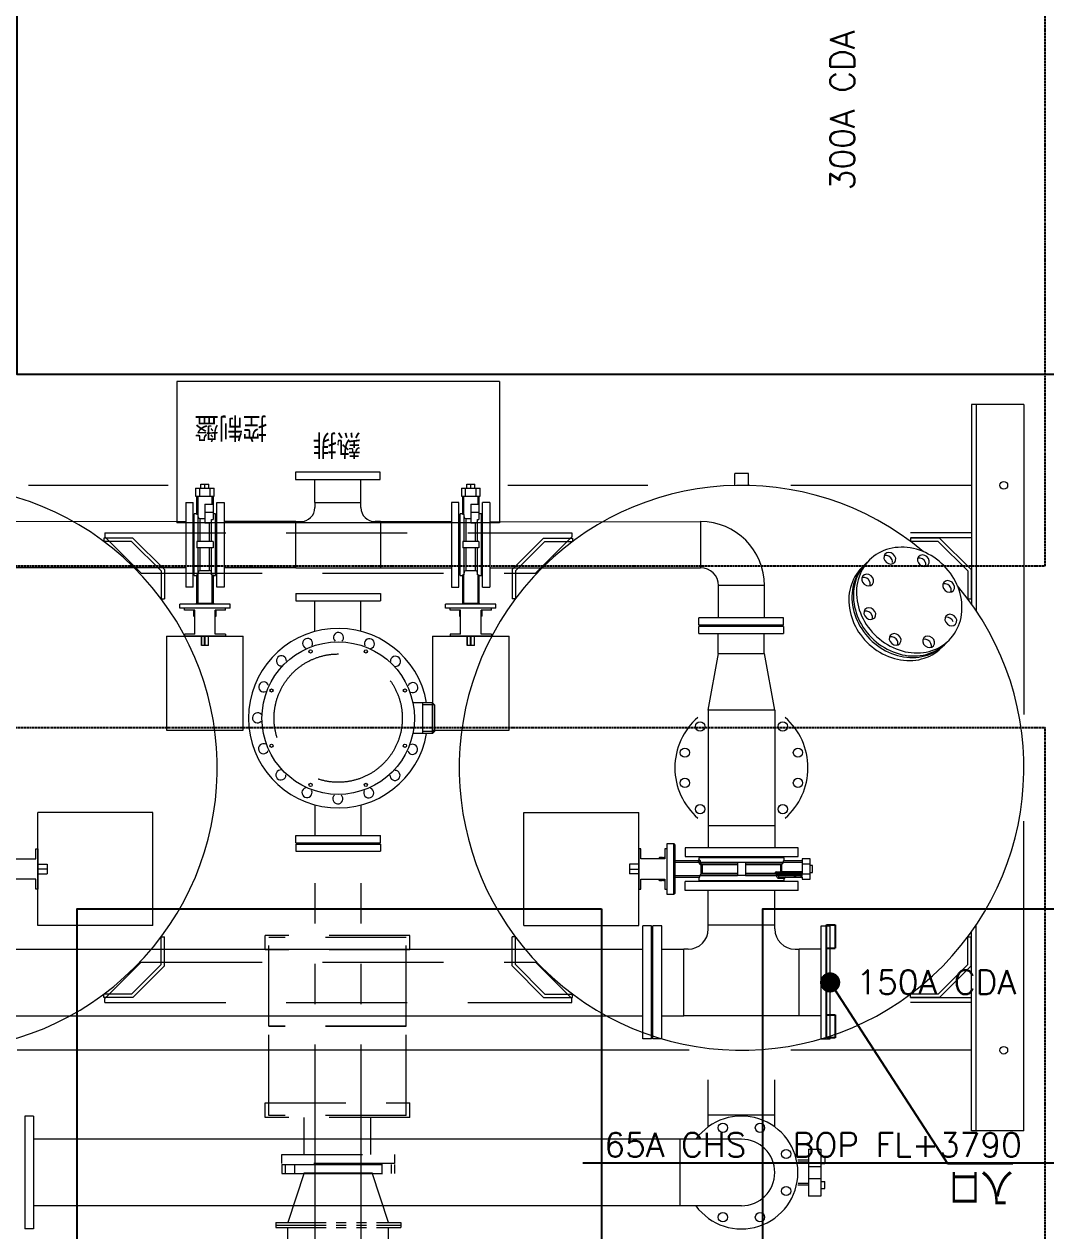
# Model space of a CAD drawing. Extents: x 0 to 160756, y 0 to 229247.
# Drawn here: x 55904 to 58437, y 89103 to 92093 of the extents above; entities that cross this region are included whole.
import ezdxf
from ezdxf.xclip import XClip

# ---------------------------------------------------------------- set-up
doc = ezdxf.new("R2010")
doc.units = 0
doc.header["$LTSCALE"] = 10
doc.header["$XCLIPFRAME"] = 2
for name, pattern in [('H12設備棟3F$0$HIDDEN', [0.375, 0.25, -0.125]), ('XCM7Q30CDA-200K$0$DASHEDX2', [1.5, 1, -0.5]), ('XCM7Q30CDA-200K$0$PHANTOM', [2.5, 1.25, -0.25, 0.25, -0.25, 0.25, -0.25]), ('XCM7Q30CDA-200K$0$PHANTOMX2', [5, 2.5, -0.5, 0.5, -0.5, 0.5, -0.5])]:
    doc.linetypes.add(name, pattern=pattern)
for name, color, linetype in [('H12設備棟3F$0$ARC-BEAM', 252, 'H12設備棟3F$0$HIDDEN'), ('H12設備棟3F$0$\uf4c9\ue50a', 252, 'Continuous'), ('XCM7P30CDA$0$U-CDA-PIPE 2', 252, 'Continuous'), ('XCM7P30CDA$0$U-CDA-TXT-01', 252, 'Continuous'), ('XCM7Q30CDA-200K$0$UER-FUTUER', 9, 'Continuous')]:
    doc.layers.add(name, color=color, linetype=linetype)
doc.styles.add('XCM7P30CDA$0$aa-txt', font='simplex.shx', dxfattribs={"width": 0.8, "bigfont": 'chineset.shx'})
doc.styles.add('XCM7Q30CDA-200K$0$Standard', font='txt.shx', dxfattribs={"bigfont": 'chineset.shx'})
doc.dimstyles.new('XCM7Q30CDA-200K$0$STANDARD', dxfattribs={"dimtxt": 0.18, "dimasz": 0.18, "dimexe": 0.18, "dimexo": 0.0625, "dimgap": 0.09, "dimtad": 0, "dimtih": 1, "dimtoh": 1, "dimdec": 4, "dimzin": 0, "dimdsep": 46, "dimtxsty": 'XCM7Q30CDA-200K$0$Standard', "dimcen": 0.09, "dimadec": 0, "dimazin": 0, "dimtfac": 1, "dimtdec": 4, "dimtofl": 0, "dimtmove": 0, "dimatfit": 3, "dimfxl": 1, "dimtolj": 1, "dimtzin": 0, "dimarcsym": 0})

# ---------------------------------------------------------------- blocks, each defined once
blk = doc.blocks.new('H12設備棟3F')
at = {"layer": 'H12設備棟3F$0$ARC-BEAM'}
for p, q in [((58435.2, 90750.3), (58435.2, 94700.3)), ((54410.2, 90750.3), (58435.2, 90750.3)), ((54410.2, 90350.3), (58435.2, 90350.3)), ((58435.2, 86400.3), (58435.2, 90350.3))]:
    blk.add_line(p, q, dxfattribs=at)
at = {"layer": 'H12設備棟3F$0$\uf4c9\ue50a'}
for points in [[(59885.2, 93725.3), (55885.2, 93725.3), (55885.2, 91225.3), (59885.2, 91225.3)], [(57335.2, 89900.3), (57335.2, 87400.3), (56035.2, 87400.3), (56035.2, 89900.3)], [(59235.2, 89900.3), (59235.2, 87400.3), (57735.2, 87400.3), (57735.2, 89900.3)]]:
    blk.add_lwpolyline(points, close=True, dxfattribs=at)
blk = doc.blocks.new('XCM7Q30CDA-200K$0$_Dot')
at = {"color": 0, "linetype": 'ByBlock', "lineweight": -2}
blk.add_line((-0.5, 0), (-1, 0), dxfattribs=at)
at = {"color": 0, "linetype": 'ByBlock', "const_width": 0.5}
blk.add_lwpolyline([(-0.25, 0, 1), (0.25, 0, 1)], format="xyb", close=True, dxfattribs=at)
blk = doc.blocks.new('XCM7P30CDA$0$F22P2-CDA-07-C20-00$0$FlangeSide-16.52x10KG')
for p, q in [((-2.2, 14), (-2.2, 8.26)), ((0, 14), (-2.2, 14)), ((0, -14), (0, 14)), ((0, 8.26), (-2.2, 8.26)), ((0, -8.26), (-2.2, -8.26)), ((-2.2, -8.26), (-2.2, -14)), ((-2.2, -14), (0, -14))]:
    blk.add_line(p, q)
blk = doc.blocks.new('XCM7P30CDA$0$A$Cefb5f231')
at = {"layer": 'XCM7P30CDA$0$U-CDA-PIPE 2', "xscale": 10, "yscale": 10, "zscale": 10, "rotation": 180}
blk.add_blockref('XCM7P30CDA$0$F22P2-CDA-07-C20-00$0$FlangeSide-16.52x10KG', (-936.4, -650.6), dxfattribs=at)
blk = doc.blocks.new('XCM7P30CDA')
at = {"layer": 'XCM7P30CDA$0$U-CDA-TXT-01'}
blk.add_line((59281.9, 89270.2), (57288.4, 89270.2), dxfattribs=at)
at = {"xscale": -1, "rotation": 180}
blk.add_blockref('XCM7P30CDA$0$A$Cefb5f231', (58829, 89070.1), dxfattribs=at)
at = {"layer": 'XCM7P30CDA$0$U-CDA-TXT-01', "style": 'XCM7P30CDA$0$aa-txt'}
blk.add_text('300A CDA  ', height=60, rotation=90, dxfattribs=at).set_placement((57962.3, 91681.3))
for s, p in [('150A CDA  ', (57966.8, 89688.9)), ('65A CHS  ', (57342, 89285.7)), ('BOP FL+3790', (57809, 89285.7))]:
    blk.add_text(s, height=60, dxfattribs=at).set_placement(p)
blk = doc.blocks.new('XCM7Q30CDA-200K$0$DRYER 6500')
at = {"linetype": 'XCM7Q30CDA-200K$0$PHANTOM', "lineweight": 13, "ltscale": 10}
for p, q in [((-125, 1356.3), (-125, 1262.3)), ((125, 1356.3), (125, 1262.3)), ((155, 1262.3), (-155, 1262.3)), ((-155, 1250.3), (-155, 1262.3)), ((155, 1256.3), (-155, 1256.3)), ((155, 1250.3), (155, 1262.3)), ((155, 1250.3), (-155, 1250.3))]:
    blk.add_line(p, q, dxfattribs=at)
at = {"linetype": 'XCM7Q30CDA-200K$0$PHANTOMX2', "lineweight": 13, "ltscale": 20}
for p, q in [((-57, 1309), (-57, 330)), ((57, 1309), (57, 330))]:
    blk.add_line(p, q, dxfattribs=at)
at = {"linetype": 'Continuous', "lineweight": 13}
for p, q in [((755.2, 1266), (777.2, 1266)), ((755.2, 986), (755.2, 1266)), ((777.2, 986), (777.2, 1266)), ((-999.8, 1208.5), (-847.8, 1208.5)), ((-847.8, 1208.5), (-847.8, 1043.5)), ((-847.8, 1208.5), (755.2, 1208.5)), ((-1196.7, 1184.5), (-1166.4, 1184.5)), ((-1196.7, 1141.2), (-1196.7, 1184.5)), ((-1166.4, 1141.2), (-1166.4, 1184.5)), ((-1206.7, 1165.7), (-1206.7, 1148.7)), ((-1196.7, 1165.7), (-1206.7, 1165.7)), ((-1196.7, 1148.7), (-1206.7, 1148.7)), ((-1166.4, 1141.2), (-1196.7, 1141.2)), ((-1196.7, 1110.8), (-1196.7, 1141.2)), ((-1139.8, 1156.3), (-1166.4, 1156.3)), ((-1139.8, 1156.3), (-1166.4, 1156.3)), ((-1140.3, 1152.5), (-1166.4, 1152.5)), ((-1140.3, 1152.5), (-1166.4, 1152.5)), ((-1166.4, 1110.8), (-1166.4, 1141.2)), ((-1166.4, 1110.8), (-1196.7, 1110.8)), ((-1196.7, 1068), (-1196.7, 1110.8)), ((-1166.4, 1068), (-1166.4, 1110.8)), ((-1206.7, 1086.3), (-1206.7, 1103.3)), ((-1196.7, 1103.3), (-1206.7, 1103.3)), ((-1196.7, 1086.3), (-1206.7, 1086.3)), ((-1140.3, 1099.5), (-1166.4, 1099.5)), ((-1140.3, 1099.5), (-1166.4, 1099.5)), ((-1166.4, 1095.7), (-1139.8, 1095.7)), ((-1166.4, 1095.7), (-1139.8, 1095.7)), ((-1166.4, 1068), (-1196.7, 1068)), ((-999.8, 1043.5), (-847.8, 1043.5)), ((-847.8, 1043.5), (755.2, 1043.5)), ((-1082.3, 1012.9), (-1082.3, 983)), ((-917.3, 1012.9), (-917.3, 983)), ((-917.2, 983), (-1082.4, 983)), ((-1082.3, 983), (-1082.3, 896.3)), ((-917.3, 983), (-917.3, 896.3)), ((755.2, 986), (777.2, 986)), ((-835.1, 433.5), (-835.1, 314.5)), ((-815.1, 436.5), (-832.1, 436.5)), ((-832.1, 436.5), (-832.1, 311.5)), ((-815.1, 311.5), (-815.1, 436.5)), ((-810.1, 424), (-815.1, 424)), ((-810.1, 399), (-810.1, 424)), ((-745.1, 424), (-750.1, 424)), ((-750.1, 424), (-750.1, 399)), ((-745.1, 324), (-745.1, 424)), ((744.7, 424), (749.7, 424)), ((744.7, 324), (744.7, 424)), ((749.7, 424), (749.7, 399)), ((-1150.1, 399), (-1170.1, 399)), ((-1170.1, 399), (-1170.1, 386)), ((-1150.1, 394), (-1150.1, 399)), ((-1147.1, 394), (-1150.1, 394)), ((-1150.1, 391), (-1150.1, 387)), ((-1150.1, 391), (-1147.6, 391)), ((-1147.6, 391), (-1134.5, 391)), ((-1147.6, 387), (-1147.6, 391)), ((-1146.1, 394), (-1147.1, 394)), ((-1133, 394), (-1146.1, 394)), ((-1134.5, 391), (-1134.5, 387)), ((-1134.5, 391), (-1130.8, 391)), ((-1131.5, 394), (-1133, 394)), ((-1093.4, 394), (-1131.5, 394)), ((-1130.8, 387), (-1130.8, 391)), ((-1130.8, 391), (-1090.7, 391)), ((-1106.1, 402), (-1106.1, 397)), ((-894.1, 402), (-1106.1, 402)), ((-1106, 397), (-1090.8, 397)), ((-1090.7, 391), (-1090.7, 390)), ((-1090.7, 391), (-1087.5, 391)), ((-1090.7, 390), (-1087.5, 390)), ((-1087.5, 391), (-1087.5, 390)), ((-1010.1, 390), (-1087.5, 390)), ((-1010.1, 390), (-990.1, 390)), ((-1010.1, 358), (-1010.1, 390)), ((-897.1, 390), (-990.1, 390)), ((-990.1, 358), (-990.1, 390)), ((-897.1, 390), (-897.1, 391)), ((-897.1, 391), (-835.1, 391)), ((-835.1, 394), (-896.4, 394)), ((-894.1, 394), (-894.1, 402)), ((-807, 402.5), (-810.1, 402.5)), ((-750.1, 399), (-810.1, 399)), ((-807.1, 399), (-807.1, 402.5)), ((-805.1, 400.5), (-805.1, 399)), ((-797, 402.5), (-803.1, 402.5)), ((-803.1, 402.5), (-803.1, 399)), ((-797.1, 402.5), (-797.1, 399)), ((-795.1, 399), (-795.1, 400.5)), ((749.7, 399), (809.7, 399)), ((-1170.1, 382.5), (-1176.1, 382.5)), ((-1176.1, 382.5), (-1176.1, 365.5)), ((-1176.1, 365.5), (-1170.1, 365.5)), ((-1149.9, 386), (-1170.1, 386)), ((-1170.1, 386), (-1170.1, 362)), ((-1170.1, 362), (-1150.1, 362)), ((-1170.1, 362), (-1170.1, 349)), ((-1147.6, 387), (-1150.1, 387)), ((-1150.1, 362), (-1150.1, 384)), ((-1150.1, 384), (-1147.1, 384)), ((-1150.1, 381), (-1100.2, 381)), ((-1150.1, 349), (-1150.1, 362)), ((-1134.5, 387), (-1147.6, 387)), ((-1147.1, 384), (-1146.1, 384)), ((-1146.1, 384), (-1133, 384)), ((-1134.5, 387), (-1130.8, 387)), ((-1133, 384), (-1131.5, 384)), ((-1131.5, 384), (-1088.3, 384)), ((-1089.9, 387), (-1130.8, 387)), ((-1010.1, 361), (-1100.5, 361)), ((-1100.5, 361), (-1100.2, 361)), ((-1100.2, 381), (-1100.2, 384)), ((-1100.2, 381), (-1097.3, 381)), ((-1100.2, 381), (-1100.2, 361)), ((-1097.3, 381), (-1097.3, 363.9)), ((-1085.8, 381), (-1097.3, 381)), ((-1097.3, 363.9), (-1010.1, 363.9)), ((-1084.9, 387), (-1010.1, 387)), ((-1010.1, 384.1), (-1082.8, 384.1)), ((-990.1, 387), (-899.6, 387)), ((-902.8, 384.1), (-990.1, 384.1)), ((-990.1, 363.9), (-902.8, 363.9)), ((-900.4, 361), (-990.1, 361)), ((-902.8, 363.9), (-902.8, 384.1)), ((-899.9, 363.9), (-902.8, 363.9)), ((-899.9, 363.9), (-900.4, 361)), ((-899.6, 387), (-899.9, 387)), ((-899.9, 387), (-899.9, 363.9)), ((-745.1, 386), (-722.1, 386)), ((-722.1, 374), (-745.1, 374)), ((-745.1, 362), (-722.1, 362)), ((-722.1, 374), (-722.1, 386)), ((-722.1, 362), (-722.1, 374)), ((744.7, 386), (721.7, 386)), ((721.7, 374), (721.7, 386)), ((721.7, 374), (744.7, 374)), ((721.7, 362), (721.7, 374)), ((744.7, 362), (721.7, 362)), ((-1170.1, 349), (-1150.1, 349)), ((-1103.1, 357), (-1150.1, 357)), ((-1150.1, 354), (-1103.8, 354)), ((-1106.1, 354), (-1106.1, 346)), ((-1106.1, 346), (-894.1, 346)), ((-1103.1, 358), (-1103.1, 357)), ((-1103.1, 358), (-1010.1, 358)), ((-1010.1, 358), (-990.1, 358)), ((-990.1, 358), (-897.6, 358)), ((-897.6, 357), (-897.6, 358)), ((-894.7, 358), (-897.6, 358)), ((-894.7, 357), (-897.6, 357)), ((-894.2, 351), (-896.3, 351)), ((-894.7, 358), (-894.7, 357)), ((-835.1, 357), (-894.7, 357)), ((-894.1, 346), (-894.1, 351)), ((-893.3, 354), (-835.1, 354)), ((-810.1, 349), (-750.1, 349)), ((-810.1, 324), (-810.1, 349)), ((-810.1, 345.5), (-807, 345.5)), ((-807.1, 349), (-807.1, 345.5)), ((-805.1, 349), (-805.1, 347.5)), ((-803.1, 349), (-803.1, 345.5)), ((-803.1, 345.5), (-797, 345.5)), ((-797.1, 349), (-797.1, 345.5)), ((-795.1, 347.5), (-795.1, 349)), ((-750.1, 349), (-750.1, 324)), ((749.7, 349), (749.7, 324)), ((809.7, 349), (749.7, 349)), ((-832.1, 311.5), (-815.1, 311.5)), ((-815.1, 324), (-810.1, 324)), ((-750.1, 324), (-745.1, 324)), ((749.7, 324), (744.7, 324)), ((-1056, -160), (-1081.6, -20)), ((-942, -160), (-916.6, -20)), ((-1056, -160), (-1056, -209.4)), ((-942, -160), (-1056, -160)), ((-942, -160), (-942, -209.4)), ((-379.7, -202.8), (-277.7, -202.8)), ((-379.7, -207.8), (-379.7, -202.8)), ((-379.7, -207.8), (-354.2, -207.8)), ((-354.2, -207.8), (-354.2, -267.8)), ((-337.7, -179.8), (-337.7, -202.8)), ((-337.6, -179.8), (-337.6, -202.8)), ((-337.6, -179.8), (-319.7, -179.8)), ((-329.6, -179.8), (-329.6, -202.8)), ((-327.7, -179.8), (-327.7, -202.8)), ((-319.7, -202.8), (-319.7, -179.8)), ((-319.7, -179.8), (-319.7, -202.8)), ((-303.2, -207.8), (-303.2, -267.8)), ((-303.2, -207.8), (-277.7, -207.8)), ((-277.7, -207.8), (-277.7, -202.8)), ((279.3, -202.8), (381.3, -202.8)), ((279.3, -207.8), (279.3, -202.8)), ((279.3, -207.8), (304.8, -207.8)), ((304.8, -207.8), (304.8, -267.8)), ((321.3, -179.8), (321.3, -202.8)), ((321.4, -179.8), (321.4, -202.8)), ((321.4, -179.8), (339.3, -179.8)), ((329.4, -179.8), (329.4, -202.8)), ((331.3, -179.8), (331.3, -202.8)), ((339.3, -202.8), (339.3, -179.8)), ((339.3, -179.8), (339.3, -202.8)), ((355.8, -207.8), (355.8, -267.8)), ((355.8, -207.8), (381.3, -207.8)), ((381.3, -207.8), (381.3, -202.8)), ((-894, -209.4), (-1104, -209.4)), ((-1104, -227.4), (-1104, -209.4)), ((-1104, -227.4), (-894, -227.4)), ((-894, -209.4), (-894, -227.4)), ((-379.7, -267.8), (-379.7, -272.8)), ((-379.7, -267.8), (-354.2, -267.8)), ((-356.8, -253.8), (-356.8, -261.8)), ((-354.2, -253.8), (-356.8, -253.8)), ((-356.8, -261.8), (-354.2, -261.8)), ((-356.8, -263.8), (-356.8, -267.8)), ((-354.2, -263.8), (-356.8, -263.8)), ((-355.8, -252.8), (-354.2, -252.8)), ((-355.8, -262.8), (-354.2, -262.8)), ((-303.2, -252.8), (-301.6, -252.8)), ((-300.6, -253.8), (-303.2, -253.8)), ((-303.2, -261.8), (-300.6, -261.8)), ((-303.2, -262.8), (-301.6, -262.8)), ((-300.6, -263.8), (-303.2, -263.8)), ((-303.2, -267.8), (-277.7, -267.8)), ((-300.6, -261.8), (-300.6, -253.8)), ((-300.6, -267.8), (-300.6, -263.8)), ((-277.7, -267.8), (-277.7, -272.8)), ((279.3, -267.8), (279.3, -272.8)), ((279.3, -267.8), (304.8, -267.8)), ((302.2, -253.8), (302.2, -261.8)), ((304.8, -253.8), (302.2, -253.8)), ((302.2, -261.8), (304.8, -261.8)), ((302.2, -263.8), (302.2, -267.8)), ((304.8, -263.8), (302.2, -263.8)), ((303.2, -252.8), (304.8, -252.8)), ((303.2, -262.8), (304.8, -262.8)), ((355.8, -252.8), (357.4, -252.8)), ((358.4, -253.8), (355.8, -253.8)), ((355.8, -261.8), (358.4, -261.8)), ((355.8, -262.8), (357.4, -262.8)), ((358.4, -263.8), (355.8, -263.8)), ((355.8, -267.8), (381.3, -267.8)), ((358.4, -261.8), (358.4, -253.8)), ((358.4, -267.8), (358.4, -263.8)), ((381.3, -267.8), (381.3, -272.8)), ((-391.2, -272.8), (-391.2, -282.8)), ((-391.2, -272.8), (-266.2, -272.8)), ((-391.2, -282.8), (-266.2, -282.8)), ((-348.7, -284.8), (-350.7, -282.8)), ((-346.7, -284.8), (-348.7, -284.8)), ((-348.7, -354.9), (-348.7, -284.8)), ((-346.7, -284.8), (-346.7, -282.8)), ((-310.7, -284.8), (-346.7, -284.8)), ((-346.7, -284.8), (-346.7, -355.3)), ((-310.7, -284.8), (-310.7, -282.8)), ((-308.7, -284.8), (-310.7, -284.8)), ((-310.7, -355.3), (-310.7, -284.8)), ((-306.7, -282.8), (-308.7, -284.8)), ((-308.7, -284.8), (-308.7, -354.9)), ((-266.2, -272.8), (-266.2, -282.8)), ((267.8, -272.8), (267.8, -282.8)), ((267.8, -272.8), (392.8, -272.8)), ((267.8, -282.8), (392.8, -282.8)), ((310.3, -284.8), (308.3, -282.8)), ((312.3, -284.8), (310.3, -284.8)), ((310.3, -354.9), (310.3, -284.8)), ((312.3, -284.8), (312.3, -282.8)), ((348.3, -284.8), (312.3, -284.8)), ((312.3, -284.8), (312.3, -355.3)), ((348.3, -284.8), (348.3, -282.8)), ((350.3, -284.8), (348.3, -284.8)), ((348.3, -355.3), (348.3, -284.8)), ((352.3, -282.8), (350.3, -284.8)), ((350.3, -284.8), (350.3, -354.9)), ((392.8, -272.8), (392.8, -282.8)), ((-281.2, -324.8), (-299.2, -324.8)), ((-299.2, -324.8), (-299.2, -534.8)), ((-281.2, -534.8), (-281.2, -324.8)), ((282.8, -324.8), (300.8, -324.8)), ((282.8, -534.8), (282.8, -324.8)), ((300.8, -324.8), (300.8, -534.8)), ((-348.7, -353.3), (-355.2, -353.3)), ((-355.2, -353.3), (-355.2, -506.3)), ((-345.2, -355.3), (-346.7, -355.3)), ((-345.2, -355.3), (-345.2, -421.8)), ((-312.2, -355.3), (-312.2, -421.8)), ((-310.7, -355.3), (-312.2, -355.3)), ((-302.2, -353.3), (-308.7, -353.3)), ((-302.2, -353.3), (-302.2, -506.3)), ((310.3, -353.3), (303.8, -353.3)), ((303.8, -353.3), (303.8, -506.3)), ((313.8, -355.3), (312.3, -355.3)), ((313.8, -355.3), (313.8, -421.8)), ((346.8, -355.3), (346.8, -421.8)), ((348.3, -355.3), (346.8, -355.3)), ((356.8, -353.3), (350.3, -353.3)), ((356.8, -353.3), (356.8, -506.3)), ((-340.2, -365.7), (-340.2, -421.8)), ((-317.2, -365.7), (-340.2, -365.7)), ((-317.2, -365.7), (-317.2, -421.8)), ((-103.5, -372.7), (-281.2, -372.7)), ((-104.5, -487), (-104.5, -372.7)), ((105.1, -372.7), (-104.5, -372.7)), ((105.1, -372.7), (105.1, -487)), ((105.1, -372.7), (282.8, -372.7)), ((318.8, -365.7), (318.8, -421.8)), ((341.8, -365.7), (318.8, -365.7)), ((341.8, -365.7), (341.8, -421.8)), ((-348.7, -421.8), (-308.7, -421.8)), ((-348.7, -429.8), (-348.7, -421.8)), ((-348.7, -437.8), (-348.7, -429.8)), ((-348.7, -437.8), (-308.7, -437.8)), ((-345.2, -437.8), (-345.2, -491.9)), ((-340.2, -437.8), (-340.2, -483.8)), ((-317.2, -437.8), (-317.2, -494)), ((-312.2, -437.8), (-312.2, -504.3)), ((-308.7, -429.8), (-308.7, -421.8)), ((-308.7, -437.8), (-308.7, -429.8)), ((105.1, -434.9), (105.1, -487)), ((310.3, -421.8), (350.3, -421.8)), ((310.3, -429.8), (310.3, -421.8)), ((310.3, -437.8), (310.3, -429.8)), ((310.3, -437.8), (350.3, -437.8)), ((313.8, -437.8), (313.8, -491.9)), ((318.8, -437.8), (318.8, -483.8)), ((341.8, -437.8), (341.8, -494)), ((346.8, -437.8), (346.8, -504.3)), ((350.3, -429.8), (350.3, -421.8)), ((350.3, -437.8), (350.3, -429.8)), ((-355.2, -506.3), (-348.7, -506.3)), ((-345.2, -491.9), (-348.7, -491.9)), ((-348.7, -510.4), (-348.7, -491.9)), ((-328.7, -483.8), (-340.2, -483.8)), ((-328.7, -510.4), (-328.7, -483.8)), ((-328.7, -494), (-317.2, -494)), ((-312.2, -504.3), (-310.7, -504.3)), ((-310.7, -549.8), (-310.7, -504.3)), ((-308.7, -504.7), (-308.7, -549.8)), ((-308.7, -506.3), (-302.2, -506.3)), ((-103.5, -487), (-281.2, -487)), ((-104.5, -487), (-91.3, -487)), ((105.1, -487), (93, -487)), ((105.1, -487), (282.8, -487)), ((303.8, -506.3), (310.3, -506.3)), ((313.8, -491.9), (310.3, -491.9)), ((310.3, -510.4), (310.3, -491.9)), ((330.3, -483.8), (318.8, -483.8)), ((330.3, -510.4), (330.3, -483.8)), ((330.3, -494), (341.8, -494)), ((346.8, -504.3), (348.3, -504.3)), ((348.3, -549.8), (348.3, -504.3)), ((350.3, -504.7), (350.3, -549.8)), ((350.3, -506.3), (356.8, -506.3)), ((-328.7, -510.4), (-348.7, -510.4)), ((-348.7, -530.7), (-348.7, -510.4)), ((-328.7, -530.7), (-348.7, -530.7)), ((-348.7, -549.8), (-348.7, -530.7)), ((-346.7, -530.7), (-346.7, -549.8)), ((-328.7, -530.7), (-328.7, -510.4)), ((-299.2, -534.8), (-281.2, -534.8)), ((-56.3, -522), (-56.3, -534.8)), ((58, -534.8), (-56.3, -534.8)), ((-56.3, -534.8), (-56.3, -591.8)), ((58, -534.8), (58, -522)), ((58, -534.8), (58, -591.8)), ((300.8, -534.8), (282.8, -534.8)), ((330.3, -510.4), (310.3, -510.4)), ((310.3, -530.7), (310.3, -510.4)), ((330.3, -530.7), (310.3, -530.7)), ((310.3, -549.8), (310.3, -530.7)), ((312.3, -530.7), (312.3, -549.8)), ((330.3, -530.7), (330.3, -510.4)), ((-351.9, -549.8), (-351.9, -569.8)), ((-341.8, -549.8), (-351.9, -549.8)), ((-315.6, -549.8), (-341.8, -549.8)), ((-341.8, -549.8), (-341.8, -569.8)), ((-315.6, -549.8), (-315.6, -569.8)), ((-305.5, -549.8), (-315.6, -549.8)), ((-305.5, -569.8), (-305.5, -549.8)), ((307.1, -549.8), (307.1, -569.8)), ((317.2, -549.8), (307.1, -549.8)), ((343.4, -549.8), (317.2, -549.8)), ((317.2, -549.8), (317.2, -569.8)), ((343.4, -549.8), (343.4, -569.8)), ((353.5, -549.8), (343.4, -549.8)), ((353.5, -569.8), (353.5, -549.8)), ((-341.8, -569.8), (-351.9, -569.8)), ((-315.6, -569.8), (-341.8, -569.8)), ((-338.7, -569.8), (-338.7, -579.8)), ((-328.7, -579.8), (-338.7, -579.8)), ((-328.7, -569.8), (-328.7, -579.8)), ((-318.7, -579.8), (-328.7, -579.8)), ((-318.7, -569.8), (-318.7, -579.8)), ((-305.5, -569.8), (-315.6, -569.8)), ((-104.2, -591.8), (-104.2, -609.8)), ((105.8, -591.8), (-104.2, -591.8)), ((105.8, -609.8), (105.8, -591.8)), ((317.2, -569.8), (307.1, -569.8)), ((343.4, -569.8), (317.2, -569.8)), ((320.3, -569.8), (320.3, -579.8)), ((330.3, -579.8), (320.3, -579.8)), ((330.3, -569.8), (330.3, -579.8)), ((340.3, -579.8), (330.3, -579.8)), ((340.3, -569.8), (340.3, -579.8)), ((353.5, -569.8), (343.4, -569.8)), ((-104.2, -609.8), (105.8, -609.8))]:
    blk.add_line(p, q, dxfattribs=at)
at = {"linetype": 'XCM7Q30CDA-200K$0$PHANTOM', "lineweight": 13, "ltscale": 20}
for p, q in [((-125, 1250.3), (-84.2, 1126.9)), ((84.2, 1126.9), (125, 1250.3)), ((140, 1128.3), (-140, 1128.3)), ((-140, 1106.3), (-140, 1128.3)), ((-131.5, 1106.3), (-131.5, 1128.3)), ((-108.5, 1106.3), (-108.5, 1128.3)), ((84.2, 1126.9), (-84.2, 1126.9)), ((108.5, 1106.3), (108.5, 1128.3)), ((131.5, 1106.3), (131.5, 1128.3)), ((140, 1106.3), (140, 1128.3)), ((140, 1106.3), (-140, 1106.3))]:
    blk.add_line(p, q, dxfattribs=at)
at = {"linetype": 'XCM7Q30CDA-200K$0$DASHEDX2', "lineweight": 13, "ltscale": 20}
for p, q in [((-140, 1081.3), (-140, 1103.3)), ((-140, 1103.3), (140, 1103.3)), ((140, 1081.3), (-140, 1081.3)), ((-81, 1081.3), (-81, 989.5)), ((84, 1081.3), (84, 989.5)), ((140, 1103.3), (140, 1081.3)), ((-177.9, 989.5), (-177.9, 953.5)), ((-177.9, 989.5), (181.1, 989.5)), ((181.1, 989.5), (181.1, 953.5)), ((-168.4, 984.5), (171.6, 984.5)), ((-168.4, 984.5), (-168.4, 764.5)), ((171.6, 984.5), (171.6, 764.5)), ((181.1, 953.5), (-177.9, 953.5)), ((-168.4, 764.5), (171.6, 764.5)), ((-168.4, 763.5), (171.6, 763.5)), ((-168.4, 763.5), (-168.4, 543.5)), ((171.6, 763.5), (171.6, 543.5)), ((-177.9, 574.5), (-177.9, 538.5)), ((-177.9, 574.5), (181.1, 574.5)), ((181.1, 574.5), (181.1, 538.5)), ((-177.9, 538.5), (181.1, 538.5)), ((-168.4, 543.5), (171.6, 543.5))]:
    blk.add_line(p, q, dxfattribs=at)
at = {"lineweight": 13}
for p, q in [((-1700.1, 1023), (-1700.1, 255)), ((-1700.1, 1023), (-1570.1, 1023)), ((-1582.1, 1023), (-1582.1, 512.2)), ((-1570.1, 1023), (-1570.1, 529.5)), ((-1569.1, 822.9), (-1122.2, 822.9)), ((-870.4, 822.9), (796.2, 822.9)), ((-1197.7, 795), (-1219.7, 795)), ((-1219.7, 795), (-1219.7, 515)), ((-1197.7, 795), (-1197.7, 515)), ((-802.1, 795), (-780.1, 795)), ((-802.1, 795), (-802.1, 515)), ((-780.1, 795), (-780.1, 515)), ((-777.1, 795), (-777.1, 515)), ((-777.1, 795), (-755.1, 795)), ((-755.1, 795), (-755.1, 515)), ((-1197.7, 737.6), (-1143.1, 737.6)), ((-1143.1, 737.6), (-1143.1, 572.4)), ((-1143.1, 737.6), (-857.1, 737.6)), ((-802.5, 737.6), (-857.1, 737.6)), ((-857.1, 737.6), (-857.1, 572.4)), ((847.4, 737.6), (-755.1, 737.6)), ((-1569.1, 704.9), (-1419.1, 704.9)), ((-1569.1, 692.9), (-1419.1, 692.9)), ((-1569.1, 614), (-1491.2, 691.9)), ((-1491.2, 691.9), (-1419.1, 691.9)), ((-1419.1, 691.9), (-1419.1, 683.9)), ((-1561.1, 610.7), (-1487.9, 683.9)), ((-1487.9, 683.9), (-1419.1, 683.9)), ((-1569.1, 614), (-1569.1, 541.9)), ((-1561.1, 610.7), (-1561.1, 541.9)), ((-1197.7, 572.4), (-1143.1, 572.4)), ((-1132.7, 572.4), (-1143.1, 572.4)), ((-867.5, 572.4), (-857.1, 572.4)), ((-802.5, 572.4), (-857.1, 572.4)), ((847.4, 572.4), (-755.1, 572.4)), ((-1561.1, 541.9), (-1569.1, 541.9)), ((-1197.7, 515), (-1219.7, 515)), ((-1082.7, 522.4), (-1082.7, 512)), ((-917.5, 512), (-1082.7, 512)), ((-1082.6, 512), (-1082.6, 427)), ((-917.6, 512), (-917.6, 427)), ((-917.5, 522.4), (-917.5, 512)), ((-802.1, 515), (-780.1, 515)), ((-777.1, 515), (-755.1, 515)), ((-1140.1, 427), (-1140.1, 405)), ((-1140.1, 427), (-860.1, 427)), ((-860.1, 427), (-860.1, 405)), ((-1140.1, 405), (-860.1, 405)), ((-860.1, 343), (-1140.1, 343)), ((-1140.1, 343), (-1140.1, 321)), ((-860.1, 321), (-860.1, 343)), ((-1140.1, 321), (-860.1, 321)), ((-1082.3, 266), (-1082.3, 321)), ((-917.3, 266), (-917.3, 321)), ((-917.3, 266), (-1082.3, 266)), ((-1082.3, -20), (-1082.3, 266)), ((-917.3, -20), (-917.3, 266)), ((-234, 38), (-239, 33)), ((-239, -33), (-239, 33)), ((-239, 33), (-209, 33)), ((-234, 38), (-185.1, 38)), ((-234, 38), (-234, -38)), ((-209, -38), (-209, 38)), ((-1700.1, -777), (-1700.1, -9)), ((-1082.3, -20), (-917.3, -20)), ((-234, -38), (-239, -33)), ((-239, -33), (-209, -33)), ((-234, -38), (-185.1, -38)), ((-1104, -230.4), (-894, -230.4)), ((-1104, -230.4), (-1104, -248.4)), ((-894, -230.4), (-894, -248.4)), ((-1582.1, -777), (-1582.1, -266.2)), ((-1104, -248.4), (-894, -248.4)), ((-1056.6, -248.4), (-1056.6, -328.4)), ((-942.6, -248.4), (-942.6, -328.4)), ((-1570.1, -777), (-1570.1, -283.5)), ((-1569.1, -368), (-1569.1, -295.9)), ((-1561.1, -295.9), (-1569.1, -295.9)), ((-1561.1, -364.7), (-1561.1, -295.9)), ((-1056.9, -328.4), (-942.6, -328.4)), ((-1056.6, -328.4), (-942.6, -328.4)), ((-358.2, -324.8), (-376.2, -324.8)), ((-376.2, -534.8), (-376.2, -324.8)), ((-358.2, -324.8), (-358.2, -534.8)), ((359.8, -324.8), (377.8, -324.8)), ((359.8, -324.8), (359.8, -534.8)), ((377.8, -534.8), (377.8, -324.8)), ((-1569.1, -368), (-1491.2, -445.9)), ((-1561.1, -364.7), (-1487.9, -437.9)), ((-898.2, -487.1), (-898.2, -372.8)), ((-376.2, -372.6), (-898, -372.8)), ((377.8, -372.6), (899, -372.8)), ((-1569.1, -446.9), (-1419.1, -446.9)), ((-1491.2, -445.9), (-1419.1, -445.9)), ((-1487.9, -437.9), (-1419.1, -437.9)), ((-1419.1, -445.9), (-1419.1, -437.9)), ((-1569.1, -458.9), (-1419.1, -458.9)), ((-376.2, -486.9), (-897.7, -487.1)), ((377.8, -486.9), (898.7, -487.1)), ((-376.2, -534.8), (-358.2, -534.8)), ((377.8, -534.8), (359.8, -534.8)), ((-1569.1, -576.9), (-1122.2, -576.9)), ((-1017.2, -576.7), (-1017.2, -606.7)), ((-983.2, -576.7), (-983.2, -606.7)), ((-767.8, -576.9), (-420.9, -576.9)), ((421.3, -576.9), (768.2, -576.9)), ((-1017.2, -606.7), (-983.2, -606.7)), ((-1700.1, -777), (-1570.1, -777))]:
    blk.add_line(p, q, dxfattribs=at)
at = {"linetype": 'XCM7Q30CDA-200K$0$DASHEDX2', "lineweight": 13, "ltscale": 30}
for p, q in [((-509.2, 691.9), (-581.3, 691.9)), ((-581.3, 691.9), (-581.3, 683.9)), ((578.7, 705.1), (-579.1, 705.1)), ((-579.1, 705.1), (-579.1, 695.1)), ((-489.1, 605.1), (-579.1, 695.1)), ((-431.3, 614), (-509.2, 691.9)), ((430.9, 614), (508.8, 691.9)), ((488.7, 605.1), (578.7, 695.1)), ((508.8, 691.9), (580.9, 691.9)), ((578.7, 705.1), (578.7, 695.1)), ((580.9, 691.9), (580.9, 683.9)), ((-512.5, 683.9), (-581.3, 683.9)), ((-439.3, 610.7), (-512.5, 683.9)), ((438.9, 610.7), (512.1, 683.9)), ((512.1, 683.9), (580.9, 683.9)), ((488.7, 605.1), (-489.1, 605.1)), ((-439.3, 610.7), (-439.3, 541.9)), ((-431.3, 614), (-431.3, 541.9)), ((430.9, 614), (430.9, 541.9)), ((438.9, 610.7), (438.9, 541.9)), ((-439.3, 541.9), (-431.3, 541.9)), ((438.9, 541.9), (430.9, 541.9)), ((-439.3, -364.7), (-439.3, -295.9)), ((-439.3, -295.9), (-431.3, -295.9)), ((-431.3, -368), (-431.3, -295.9)), ((430.9, -368), (430.9, -295.9)), ((438.9, -295.9), (430.9, -295.9)), ((438.9, -364.7), (438.9, -295.9)), ((-489.1, -359.1), (-579.1, -449.1)), ((-439.3, -364.7), (-512.5, -437.9)), ((-431.3, -368), (-509.2, -445.9)), ((488.7, -359.1), (-489.1, -359.1)), ((430.9, -368), (508.8, -445.9)), ((438.9, -364.7), (512.1, -437.9)), ((488.7, -359.1), (578.7, -449.1)), ((-512.5, -437.9), (-581.3, -437.9)), ((-581.3, -445.9), (-581.3, -437.9)), ((-509.2, -445.9), (-581.3, -445.9)), ((508.8, -445.9), (580.9, -445.9)), ((512.1, -437.9), (580.9, -437.9)), ((580.9, -445.9), (580.9, -437.9)), ((-579.1, -459.1), (-579.1, -449.1)), ((578.7, -459.1), (-579.1, -459.1)), ((578.7, -459.1), (578.7, -449.1))]:
    blk.add_line(p, q, dxfattribs=at)
at = {"lineweight": 13, "ltscale": 20}
for p, q in [((-745.1, 514), (-745.1, 234)), ((-460.1, 514), (-745.1, 514)), ((-460.1, 514), (-460.1, 234)), ((459.7, 514), (459.7, 234)), ((459.7, 514), (744.7, 514)), ((744.7, 514), (744.7, 234)), ((-460.1, 234), (-745.1, 234)), ((459.7, 234), (744.7, 234)), ((-233.7, 30), (-423.7, 30)), ((-423.7, 30), (-423.7, -202.8)), ((-233.7, -202.8), (-233.7, 30)), ((425.3, 30), (235.3, 30)), ((235.3, 30), (235.3, -202.8)), ((425.3, -202.8), (425.3, 30)), ((-233.7, -202.8), (-423.7, -202.8)), ((425.3, -202.8), (235.3, -202.8))]:
    blk.add_line(p, q, dxfattribs=at)
at = {"lineweight": 13, "ltscale": 30}
for p, q in [((105, 330), (-105, 330)), ((-105, 312), (-105, 330)), ((105, 312), (105, 330)), ((105, 312), (-105, 312)), ((105, 309), (-105, 309)), ((-105, 309), (-105, 291)), ((105, 309), (105, 291)), ((105, 291), (-105, 291)), ((-56.3, 215.3), (-56.3, 291)), ((57.7, 214.9), (57.7, 291)), ((-56.3, -215.3), (-56.3, -291)), ((57.7, -214.9), (57.7, -291)), ((105, -291), (-105, -291)), ((-105, -309), (-105, -291)), ((105, -309), (105, -291)), ((105, -309), (-105, -309))]:
    blk.add_line(p, q, dxfattribs=at)
at = {"linetype": 'XCM7Q30CDA-200K$0$PHANTOMX2', "lineweight": 13, "ltscale": 40}
for p, q in [((-400.2, -834.1), (-400.2, -484.1)), ((-400.2, -484.1), (399.8, -484.1)), ((399.8, -834.1), (399.8, -484.1)), ((-400.2, -834.1), (399.8, -834.1))]:
    blk.add_line(p, q, dxfattribs=at)
at = {"linetype": 'Continuous', "lineweight": 13, "flags": 128}
for points in [[(-1146.1, 394), (-1146.6, 393.8), (-1147.1, 393.1), (-1147.5, 392.1), (-1147.6, 391)], [(-1133, 394), (-1133.6, 393.8), (-1134.1, 393.1), (-1134.4, 392.1), (-1134.5, 391)], [(-1090.8, 397), (-1089.6, 396.5), (-1088.5, 395.3), (-1087.8, 393.3), (-1087.6, 392.2), (-1087.5, 391)], [(-1090.7, 390), (-1090.5, 388.4), (-1089.9, 387)], [(-1087.5, 390), (-1087.4, 389.2), (-1087, 388.5)], [(-896.4, 394), (-896.6, 393.8), (-896.8, 393.3), (-897, 392.5), (-897, 391.6), (-897.1, 391)], [(-1147.6, 387), (-1147.5, 385.9), (-1147.1, 384.9), (-1146.6, 384.2), (-1146.1, 384)], [(-1133, 384), (-1133.6, 384.2), (-1134.1, 384.9), (-1134.4, 385.9), (-1134.5, 387)], [(-1086, 385.5), (-1088, 386), (-1089.9, 387)], [(-1103.8, 354), (-1103.5, 354.2), (-1103.3, 354.7), (-1103.2, 355.5), (-1103.1, 356.4), (-1103.1, 357)], [(-896.3, 351), (-896.7, 351.5), (-897.2, 352.8), (-897.5, 354.7), (-897.6, 357)], [(-1298.4, -373.3), (-1298.3, -373.1), (-1293.5, -368), (-1289, -362.5), (-1284.9, -356.8), (-1281.1, -350.7), (-1277.8, -344.4), (-1274.8, -337.9), (-1272.3, -331.2), (-1270.2, -324.2), (-1268.5, -317.1), (-1267.2, -309.8), (-1266.4, -302.4), (-1266, -295), (-1266.1, -287.4), (-1266.6, -279.8), (-1267.6, -272.2), (-1269, -264.6), (-1270.8, -257), (-1273.1, -249.5), (-1275.7, -242), (-1278.8, -234.7), (-1282.3, -227.5), (-1286.2, -220.4), (-1290.4, -213.5), (-1295, -206.9), (-1299.9, -200.4), (-1305.2, -194.2), (-1310.8, -188.3), (-1316.7, -182.7), (-1322.8, -177.4), (-1329.2, -172.4), (-1335.8, -167.7), (-1342.7, -163.4), (-1349.7, -159.5), (-1356.9, -155.9), (-1364.2, -152.8), (-1371.6, -150.1), (-1379.1, -147.7), (-1386.7, -145.9), (-1394.3, -144.4), (-1401.9, -143.4), (-1409.5, -142.8), (-1417, -142.7), (-1424.5, -143), (-1431.9, -143.7), (-1439.2, -144.9), (-1446.3, -146.6), (-1453.2, -148.6), (-1460, -151.1), (-1466.6, -154), (-1472.9, -157.3), (-1478.9, -161), (-1484.7, -165.1), (-1490.2, -169.5), (-1495.2, -174.2)], [(-1536.9, -324.3), (-1533.8, -331.6), (-1530.4, -338.8), (-1526.5, -345.9), (-1522.3, -352.8), (-1517.7, -359.4), (-1512.7, -365.9), (-1507.4, -372.1), (-1501.9, -378), (-1496, -383.6), (-1489.8, -388.9), (-1483.4, -393.9), (-1476.8, -398.6), (-1470, -402.9), (-1463, -406.8), (-1455.8, -410.4), (-1448.5, -413.5), (-1441.1, -416.2), (-1433.5, -418.5), (-1426, -420.4), (-1418.4, -421.9), (-1410.8, -422.9), (-1403.2, -423.5), (-1395.6, -423.6), (-1388.1, -423.3), (-1380.8, -422.6), (-1373.5, -421.4), (-1366.4, -419.7), (-1359.4, -417.7), (-1352.6, -415.2), (-1346.1, -412.3), (-1339.8, -409), (-1333.7, -405.3), (-1327.9, -401.2), (-1322.4, -396.8), (-1317.3, -392), (-1312.4, -386.9), (-1308, -381.4), (-1303.8, -375.7), (-1300.1, -369.6), (-1296.7, -363.3), (-1293.8, -356.8), (-1291.3, -350), (-1289.1, -343.1), (-1287.5, -336), (-1286.2, -328.7), (-1285.4, -321.3), (-1285, -313.9), (-1285.1, -306.3), (-1285.6, -298.7), (-1286.6, -291.1), (-1288, -283.5), (-1289.8, -275.9), (-1292, -268.3), (-1294.7, -260.9), (-1297.8, -253.6), (-1301.3, -246.4), (-1305.1, -239.3), (-1309.4, -232.4), (-1314, -225.8), (-1318.9, -219.3), (-1324.2, -213.1), (-1329.8, -207.2), (-1335.7, -201.6), (-1341.8, -196.2), (-1348.2, -191.2), (-1354.8, -186.6), (-1361.7, -182.3), (-1368.7, -178.4), (-1375.8, -174.8), (-1383.2, -171.7), (-1390.6, -168.9), (-1398.1, -166.6), (-1405.6, -164.7), (-1413.2, -163.3), (-1420.9, -162.3), (-1428.4, -161.7), (-1436, -161.6), (-1443.5, -161.9), (-1450.9, -162.6), (-1458.1, -163.8), (-1465.3, -165.4), (-1472.2, -167.5), (-1479, -170), (-1485.5, -172.9), (-1491.9, -176.2), (-1497.9, -179.9), (-1503.7, -184), (-1509.2, -188.4), (-1514.4, -193.2), (-1519.2, -198.3), (-1523.7, -203.8), (-1527.8, -209.5), (-1531.5, -215.6), (-1534.9, -221.9), (-1537.8, -228.4), (-1540.4, -235.1), (-1542.5, -242.1), (-1544.2, -249.2), (-1545.4, -256.5), (-1546.2, -263.9), (-1546.6, -271.3), (-1546.5, -278.9), (-1546, -286.5), (-1545.1, -294.1), (-1543.7, -301.7), (-1541.8, -309.3), (-1539.6, -316.8), (-1536.9, -324.3)], [(-1311.6, -385.8), (-1311, -385.4), (-1305.9, -380.6), (-1301, -375.5), (-1296.6, -370), (-1292.4, -364.3), (-1288.7, -358.2), (-1285.3, -351.9), (-1282.4, -345.4), (-1279.9, -338.6), (-1277.7, -331.7), (-1276.1, -324.6), (-1274.8, -317.3), (-1274, -309.9), (-1273.6, -302.5), (-1273.7, -294.9), (-1274.2, -287.3), (-1275.2, -279.7), (-1276.6, -272.1), (-1278.4, -264.5), (-1280.6, -257), (-1283.3, -249.5), (-1286.4, -242.2), (-1289.9, -235), (-1293.7, -227.9), (-1298, -221), (-1302.6, -214.4), (-1307.5, -207.9), (-1312.8, -201.7), (-1318.4, -195.8), (-1324.3, -190.2), (-1330.4, -184.9), (-1336.8, -179.9), (-1343.4, -175.2), (-1350.3, -170.9), (-1357.3, -167), (-1364.5, -163.4), (-1371.8, -160.3), (-1379.2, -157.6), (-1386.7, -155.2), (-1394.3, -153.4), (-1401.9, -151.9), (-1409.5, -150.9), (-1417.1, -150.3), (-1424.6, -150.2), (-1432.1, -150.5), (-1439.5, -151.2), (-1446.7, -152.4), (-1453.9, -154.1), (-1460.8, -156.1), (-1467.6, -158.6), (-1474.1, -161.5), (-1480.5, -164.8), (-1486.5, -168.5), (-1492.3, -172.6), (-1497.8, -177), (-1503, -181.8), (-1507.8, -186.9), (-1508.6, -188)], [(-1309.8, -384.6), (-1309.7, -384.5), (-1304.9, -379.4), (-1300.4, -373.9), (-1296.2, -368.2), (-1292.5, -362.1), (-1289.2, -355.8), (-1286.2, -349.3), (-1283.7, -342.5), (-1281.6, -335.6), (-1279.9, -328.5), (-1278.6, -321.2), (-1277.8, -313.8), (-1277.4, -306.4), (-1277.5, -298.8), (-1278, -291.2), (-1279, -283.6), (-1280.4, -276), (-1282.2, -268.4), (-1284.4, -260.9), (-1287.1, -253.4), (-1290.2, -246.1), (-1293.7, -238.9), (-1297.5, -231.8), (-1301.8, -224.9), (-1306.4, -218.3), (-1311.3, -211.8), (-1316.6, -205.6), (-1322.2, -199.7), (-1328.1, -194.1), (-1334.2, -188.8), (-1340.6, -183.7), (-1347.2, -179.1), (-1354.1, -174.8), (-1361.1, -170.9), (-1368.3, -167.3), (-1375.6, -164.2), (-1383, -161.5), (-1390.5, -159.1), (-1398.1, -157.3), (-1405.7, -155.8), (-1413.3, -154.8), (-1420.9, -154.2), (-1428.4, -154.1), (-1435.9, -154.4), (-1443.3, -155.1), (-1450.5, -156.3), (-1457.7, -158), (-1464.6, -160), (-1471.4, -162.5), (-1478, -165.4), (-1484.3, -168.7), (-1490.3, -172.4), (-1496.1, -176.5), (-1501.6, -180.9), (-1506.6, -185.5)], [(-346.7, -355.3), (-347.3, -355.3), (-347.9, -355.2), (-348.4, -355.1), (-348.6, -355), (-348.7, -354.9)], [(312.3, -355.3), (311.7, -355.3), (311.1, -355.2), (310.6, -355.1), (310.4, -355), (310.3, -354.9)], [(-310.7, -504.3), (-310, -504.3), (-309.5, -504.4), (-309, -504.5), (-308.8, -504.6), (-308.7, -504.7)], [(348.3, -504.3), (349, -504.3), (349.5, -504.4), (350, -504.5), (350.2, -504.6), (350.3, -504.7)]]:
    blk.add_lwpolyline(points, dxfattribs=at)
at = {"linetype": 'Continuous', "lineweight": 13}
for centre in [(-1045.7, 1236.9), (-953.9, 1236.9), (-1110.7, 1171.9), (-1110.7, 1080.1), (-1045.7, 1015.1), (-953.9, 1015.1)]:
    blk.add_circle(centre, 11.5, dxfattribs=at)
at = {"lineweight": 13}
for centre, radius in [((-1650.3, 823), 9.5), ((-1102.3, 225.5), 11.5), ((-897.3, 225.5), 11.5), ((0, 0), 189), ((-1139.9, 160.5), 11.5), ((-859.7, 160.5), 11.5), ((-68.5, 165.4), 4), ((68.5, 165.4), 4), ((-1139.9, 85.5), 11.5), ((-859.7, 85.5), 11.5), ((-165.4, 68.5), 4), ((165.4, 68.5), 4), ((-1102.3, 20.5), 11.5), ((-897.3, 20.5), 11.5), ((-165.4, -68.5), 4), ((165.4, -68.5), 4), ((-68.5, -165.4), 4), ((68.5, -165.4), 4), ((-1650.3, -577), 9.5)]:
    blk.add_circle(centre, radius, dxfattribs=at)
at = {"linetype": 'XCM7Q30CDA-200K$0$DASHEDX2', "lineweight": 13, "ltscale": 30}
blk.add_circle((0, 0), 159, dxfattribs=at)
at = {"linetype": 'Continuous', "lineweight": 13}
for centre, radius, start, end in [((-999.8, 1126), 140, 36.1063, 323.8937), ((-999.8, 1126), 82.5, 90, 270), ((-832.1, 433.5), 3, 90.0187, 180), ((-1147.1, 391), 3, 90, 180), ((-1134.2, 391.7), 3.55, 348.6309, 40.3907), ((-1109.1, 397), 3, 270, 359.7636), ((-1093.7, 396.9), 2.9, 276.4929, 2.3779), ((-1093.7, 391.1), 2.95, 358.7054, 83.8874), ((-900.1, 390), 3.03, 278.5929, 359.3404), ((-807.1, 400.5), 2, 0, 90.0179), ((-803.1, 400.5), 2, 90.0179, 180), ((-797.1, 400.5), 2, 0, 90.0179), ((-1147.1, 387), 3, 180, 270), ((-1134.2, 386.3), 3.55, 319.6093, 11.3691), ((-1100.1, 358), 3.03, 98.5929, 179.3404), ((-1100.3, 381.1), 2.95, 358.9439, 88.9009), ((-1101.4, 365.1), 4.2, 285.9627, 344.255), ((-1081.6, 374.3), 15.2, 111.0254, 123.429), ((-1088.5, 386.8), 2.8, 272.7153, 333.424), ((-1088.6, 381.2), 2.8, 355.7064, 84.9394), ((-1084.4, 390), 2.99, 209.9699, 260.9854), ((-1083.9, 385.2), 2.09, 117.7308, 170.3443), ((-1086.9, 379.5), 6.09, 48.5578, 81.5846), ((-1086.6, 384.7), 3.8, 281.9243, 350.4479), ((-1085.7, 384.3), 2.89, 356.2346, 73.1756), ((-898.8, 383), 4.15, 105.567, 164.6508), ((-899.9, 363.9), 2.95, 178.8478, 259.4398), ((-900.7, 357.9), 3.1, 2.2813, 83.8474), ((-900.8, 357.9), 6.06, 0.7866, 81.6495), ((-893.3, 351), 2.97, 90.6019, 180.5895), ((-891.9, 356.5), 2.86, 169.7805, 240.7051), ((-891.1, 351), 3, 90, 179.6051), ((-807.1, 347.5), 2, 270.0179, 0), ((-803.1, 347.5), 2, 180, 270.0179), ((-797.1, 347.5), 2, 270.0179, 0), ((-832.1, 314.5), 3, 180, 270.0187), ((-1456.5, -179.3), 14.3, 162.4752, 202.2011), ((-1454.4, -179.2), 16.3, 199.8334, 284.2665), ((-1373.3, -185.8), 14.3, 162.4752, 202.2011), ((-1371.2, -185.7), 16.3, 199.8334, 284.2665), ((-1509, -233.1), 16.8, 200.8399, 272.4358), ((-1310.5, -249.3), 14.3, 162.4752, 202.2011), ((-1308.4, -249.2), 16.3, 199.8334, 284.2665), ((-355.8, -253.8), 1, 90, 180), ((-355.8, -261.8), 1, 180, 270), ((-355.8, -263.8), 1, 90, 180), ((-301.6, -253.8), 1, 0, 90), ((-301.6, -261.8), 1, 270, 0), ((-301.6, -263.8), 1, 0, 90), ((303.2, -253.8), 1, 90, 180), ((303.2, -261.8), 1, 180, 270), ((303.2, -263.8), 1, 90, 180), ((357.4, -253.8), 1, 0, 90), ((357.4, -261.8), 1, 270, 0), ((357.4, -263.8), 1, 0, 90), ((-1505.7, -317.2), 14.3, 162.4752, 202.2011), ((-1503.6, -317.1), 16.3, 199.8334, 284.2665), ((-1305, -332.6), 14.3, 162.4752, 202.2011), ((-1302.9, -332.5), 16.3, 199.8334, 284.2665), ((-310.4, -351.9), 3.42, 265.0577, 299.8549), ((348.6, -351.9), 3.42, 265.0577, 299.8549), ((-1443, -380.7), 14.3, 162.4752, 202.2011), ((-1440.9, -380.6), 16.3, 199.8334, 284.2665), ((-1359.2, -386.8), 15.1, 175.136, 201.5536), ((-340.1, -360.6), 5.09, 179.1302, 268.9626), ((-317.3, -360.6), 5.07, 270.8247, 1.0826), ((318.9, -360.6), 5.09, 179.1302, 268.9626), ((341.7, -360.6), 5.07, 270.8247, 1.0826), ((-1357.9, -386.9), 16.3, 199.8334, 284.2665), ((-340.6, -488.3), 4.6, 84.668, 173.4246), ((-317.3, -499.1), 5.1, 359.2117, 88.881), ((-91.3, -522), 35, 0, 90), ((93, -522), 35, 90, 180), ((318.4, -488.3), 4.6, 84.668, 173.4246), ((341.7, -499.1), 5.1, 359.2117, 88.881)]:
    blk.add_arc(centre, radius, start, end, dxfattribs=at)
at = {"lineweight": 13}
for centre, radius, start, end in [((-1000.1, 123.1), 700, 229.9129, 220.1186), ((999.8, 123), 700, 319.8814, 310.0871), ((-1132.7, 522.4), 50, 0, 90), ((-867.5, 522.4), 50, 90, 180), ((-999.8, 123), 165, 130.8852, 229.0466), ((-999.8, 123), 165, 310.9548, 49.1148), ((0, 0), 222.5, 189.8336, 170.1664), ((0.9, 200), 12.5, 310.772, 225.5635), ((-75.7, 185.1), 12.5, 333.272, 248.0635), ((77.3, 184.4), 12.5, 288.272, 203.0635), ((-140.8, 142), 12.5, 355.772, 270.5635), ((142, 140.8), 12.5, 265.772, 180.5635), ((-184.4, 77.3), 12.5, 18.272, 293.0635), ((185.1, 75.7), 12.5, 243.272, 158.0635), ((200, -0.9), 12.5, 220.772, 135.5635), ((-185.1, -75.7), 12.5, 63.272, 338.0635), ((184.4, -77.3), 12.5, 198.272, 113.0635), ((-142, -140.8), 12.5, 85.772, 0.5635), ((140.8, -142), 12.5, 175.772, 90.5635), ((-77.3, -184.4), 12.5, 108.272, 23.0635), ((75.7, -185.1), 12.5, 153.272, 68.0635), ((-0.9, -200), 12.5, 130.772, 45.5635), ((-898.2, -328.4), 158.8, 180, 270), ((-898.2, -328.4), 44.5, 180, 270)]:
    blk.add_arc(centre, radius, start, end, dxfattribs=at)
at = {"linetype": 'Continuous', "lineweight": 13, "extrusion": (0, 0, -1)}
for centre in [(-1464, -189.2), (-1380.9, -195.1), (-1518.9, -243.1), (-1318.1, -259), (-1513.4, -326.5), (-1312.7, -342.3), (-1451, -390.1), (-1367.7, -396.2)]:
    blk.add_ellipse(centre, major_axis=(-12, 10), ratio=0.851615, dxfattribs=at)
at = {"lineweight": 13, "width": 1570.211, "attachment_point": 1, "style": 'XCM7Q30CDA-200K$0$Standard'}
for s, insert, char_height in [('入口', (-1673.3, 1202.4), 80), ('熱排', (-56.6, -648.2), 60), ('控制盤', (176, -690.6), 60)]:
    blk.add_mtext(s, dxfattribs=dict(at, insert=insert, char_height=char_height))
at = {"lineweight": 13}
blk.add_leader([(-1219.7, 655), (-1510.3, 1103.8), (-1672.6, 1103.8)], dimstyle='XCM7Q30CDA-200K$0$STANDARD', override={"dimasz": 50, "dimtad": 0, "dimldrblk": 'XCM7Q30CDA-200K$0$_Dot'}, dxfattribs=at)
blk = doc.blocks.new('XCM7Q30CDA-200K')
at = {"layer": 'XCM7Q30CDA-200K$0$UER-FUTUER', "rotation": 180}
blk.add_blockref('XCM7Q30CDA-200K$0$DRYER 6500', (56682.2, 90373.2), dxfattribs=at)

msp = doc.modelspace()

# ---------------------------------------------------------------- block references
for name in ['XCM7P30CDA', 'XCM7Q30CDA-200K']:
    msp.add_blockref(name, (0, 0))
ref = msp.add_blockref('H12設備棟3F', (0, 0))
XClip(ref).set_block_clipping_path([(52480.8428845762, 60066.8604644329), (84559.6547477046, 105824.4625800119)])

doc.saveas('drawing.dxf')
